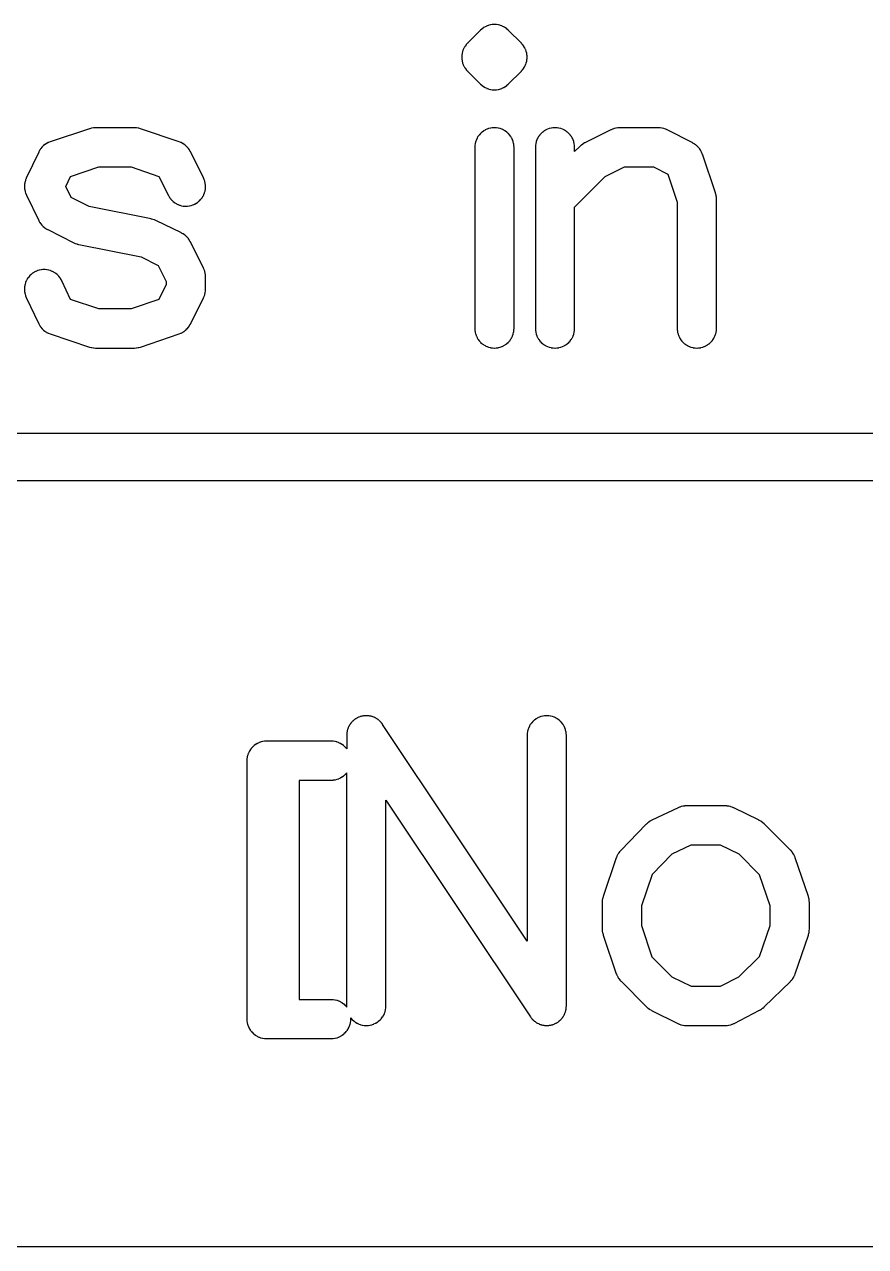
# Model space of a CAD drawing. Header units: inches. Extents: x -0.5 to 10, y -2.4 to 3.9.
# Drawn here: x 4.1213 to 4.2434, y -2.0665 to -1.8889 of the extents above; entities that cross this region are included whole.
import ezdxf

# ---------------------------------------------------------------- set-up
doc = ezdxf.new("R2010")
doc.units = ezdxf.units.IN

msp = doc.modelspace()

# ---------------------------------------------------------------- linework, layer by layer
for points in [[(4.185575, -1.891695), (4.185575, -1.891695), (4.185568, -1.891703), (4.185413, -1.891873), (4.185398, -1.89189), (4.185382, -1.891911), (4.185244, -1.892097), (4.185232, -1.892114), (4.185217, -1.892137), (4.185099, -1.892335), (4.185087, -1.892356), (4.185075, -1.892378), (4.184977, -1.892587), (4.184967, -1.892608), (4.184958, -1.892632), (4.18488, -1.892849), (4.184873, -1.89287), (4.184866, -1.892896), (4.18481, -1.89312), (4.184804, -1.893145), (4.184801, -1.893168), (4.184767, -1.893396), (4.184764, -1.893419), (4.184762, -1.893445), (4.184751, -1.893675), (4.18475, -1.8937), (4.184751, -1.893725), (4.184762, -1.893955), (4.184764, -1.893981), (4.184767, -1.894004), (4.184801, -1.894232), (4.184804, -1.894255), (4.18481, -1.89428), (4.184866, -1.894504), (4.184873, -1.89453), (4.18488, -1.894551), (4.184958, -1.894768), (4.184967, -1.894792), (4.184977, -1.894813), (4.185075, -1.895022), (4.185087, -1.895044), (4.185099, -1.895065), (4.185217, -1.895263), (4.185232, -1.895286), (4.185244, -1.895303), (4.185382, -1.895489), (4.185398, -1.89551), (4.185413, -1.895527), (4.185568, -1.895697), (4.185575, -1.895705), (4.185585, -1.895715), (4.187485, -1.897615), (4.187495, -1.897625), (4.187503, -1.897632), (4.187673, -1.897787), (4.18769, -1.897802), (4.187711, -1.897818), (4.187897, -1.897956), (4.187914, -1.897968), (4.187937, -1.897983), (4.188135, -1.898101), (4.188156, -1.898113), (4.188178, -1.898125), (4.188387, -1.898223), (4.188408, -1.898233), (4.188432, -1.898242), (4.188649, -1.89832), (4.18867, -1.898327), (4.188696, -1.898334), (4.18892, -1.89839), (4.188945, -1.898396), (4.188968, -1.898399), (4.189196, -1.898433), (4.189219, -1.898436), (4.189245, -1.898438), (4.189475, -1.898449), (4.1895, -1.89845), (4.189525, -1.898449), (4.189755, -1.898438), (4.189781, -1.898436), (4.189804, -1.898433), (4.190032, -1.898399), (4.190055, -1.898396), (4.19008, -1.89839), (4.190304, -1.898334), (4.19033, -1.898327), (4.190351, -1.89832), (4.190568, -1.898242), (4.190592, -1.898233), (4.190613, -1.898223), (4.190822, -1.898125), (4.190844, -1.898113), (4.190865, -1.898101), (4.191063, -1.897983), (4.191086, -1.897968), (4.191103, -1.897956), (4.191289, -1.897818), (4.19131, -1.897802), (4.191327, -1.897787), (4.191497, -1.897632), (4.191505, -1.897625), (4.191515, -1.897615), (4.193415, -1.895715), (4.193425, -1.895705), (4.193432, -1.895697), (4.193587, -1.895527), (4.193602, -1.89551), (4.193618, -1.895489), (4.193756, -1.895303), (4.193768, -1.895286), (4.193783, -1.895263), (4.193901, -1.895065), (4.193913, -1.895044), (4.193925, -1.895022), (4.194023, -1.894813), (4.194033, -1.894792), (4.194042, -1.894768), (4.19412, -1.894551), (4.194127, -1.89453), (4.194134, -1.894504), (4.19419, -1.89428), (4.194196, -1.894255), (4.194199, -1.894232), (4.194233, -1.894004), (4.194236, -1.893981), (4.194238, -1.893955), (4.194249, -1.893725), (4.19425, -1.8937), (4.194249, -1.893675), (4.194238, -1.893445), (4.194236, -1.893419), (4.194233, -1.893396), (4.194199, -1.893168), (4.194196, -1.893145), (4.19419, -1.89312), (4.194134, -1.892896), (4.194127, -1.89287), (4.19412, -1.892849), (4.194042, -1.892632), (4.194033, -1.892608), (4.194023, -1.892587), (4.193925, -1.892378), (4.193913, -1.892356), (4.193901, -1.892335), (4.193783, -1.892137), (4.193768, -1.892114), (4.193756, -1.892097), (4.193618, -1.891911), (4.193602, -1.89189), (4.193587, -1.891873), (4.193432, -1.891703), (4.193425, -1.891695), (4.193415, -1.891685), (4.191515, -1.889785), (4.191505, -1.889775), (4.191497, -1.889768), (4.191327, -1.889613), (4.19131, -1.889598), (4.191289, -1.889582), (4.191103, -1.889444), (4.191086, -1.889432), (4.191063, -1.889417), (4.190865, -1.889299), (4.190844, -1.889287), (4.190822, -1.889275), (4.190613, -1.889177), (4.190592, -1.889167), (4.190568, -1.889158), (4.190351, -1.88908), (4.19033, -1.889073), (4.190304, -1.889066), (4.19008, -1.88901), (4.190055, -1.889004), (4.190032, -1.889001), (4.189804, -1.888967), (4.189781, -1.888964), (4.189755, -1.888962), (4.189525, -1.888951), (4.1895, -1.88895), (4.189475, -1.888951), (4.189245, -1.888962), (4.189219, -1.888964), (4.189196, -1.888967), (4.188968, -1.889001), (4.188945, -1.889004), (4.18892, -1.88901), (4.188696, -1.889066), (4.18867, -1.889073), (4.188649, -1.88908), (4.188432, -1.889158), (4.188408, -1.889167), (4.188387, -1.889177), (4.188178, -1.889275), (4.188156, -1.889287), (4.188135, -1.889299), (4.187937, -1.889417), (4.187914, -1.889432), (4.187897, -1.889444), (4.187711, -1.889582), (4.18769, -1.889598), (4.187673, -1.889613), (4.187503, -1.889768), (4.187495, -1.889775), (4.187485, -1.889785), (4.185585, -1.891685)], [(4.140775, -1.911022), (4.142151, -1.913775), (4.142155, -1.913783), (4.142162, -1.913796), (4.142276, -1.913997), (4.14229, -1.914021), (4.142302, -1.914039), (4.142434, -1.914228), (4.142449, -1.914248), (4.142464, -1.914266), (4.142614, -1.914441), (4.14263, -1.914459), (4.142648, -1.914477), (4.142815, -1.914637), (4.142833, -1.914653), (4.142852, -1.914669), (4.143033, -1.914811), (4.143052, -1.914825), (4.143073, -1.914839), (4.143268, -1.914963), (4.143286, -1.914975), (4.14331, -1.914988), (4.143516, -1.915092), (4.143539, -1.915103), (4.143561, -1.915112), (4.143776, -1.915195), (4.143799, -1.915204), (4.143822, -1.915211), (4.144044, -1.915273), (4.144072, -1.91528), (4.144092, -1.915284), (4.144319, -1.915324), (4.144345, -1.915328), (4.144368, -1.91533), (4.144598, -1.915348), (4.144621, -1.915349), (4.144647, -1.915349), (4.144878, -1.915344), (4.144903, -1.915343), (4.144926, -1.91534), (4.145155, -1.915313), (4.145182, -1.915309), (4.145204, -1.915305), (4.145429, -1.915255), (4.145453, -1.915249), (4.145476, -1.915242), (4.145695, -1.91517), (4.145722, -1.91516), (4.145741, -1.915152), (4.145952, -1.91506), (4.145975, -1.915049), (4.145996, -1.915038), (4.146197, -1.914924), (4.146221, -1.91491), (4.146239, -1.914898), (4.146428, -1.914766), (4.146448, -1.914751), (4.146466, -1.914736), (4.146641, -1.914586), (4.146659, -1.91457), (4.146677, -1.914552), (4.146837, -1.914385), (4.146853, -1.914367), (4.146869, -1.914348), (4.147011, -1.914167), (4.147025, -1.914148), (4.147039, -1.914127), (4.147163, -1.913932), (4.147175, -1.913914), (4.147188, -1.91389), (4.147292, -1.913684), (4.147303, -1.913661), (4.147312, -1.913639), (4.147395, -1.913424), (4.147404, -1.913401), (4.147411, -1.913378), (4.147473, -1.913156), (4.14748, -1.913128), (4.147484, -1.913108), (4.147524, -1.912881), (4.147528, -1.912855), (4.14753, -1.912832), (4.147548, -1.912602), (4.147549, -1.912579), (4.147549, -1.912553), (4.147544, -1.912322), (4.147543, -1.912297), (4.14754, -1.912274), (4.147513, -1.912045), (4.147509, -1.912018), (4.147505, -1.911996), (4.147455, -1.911771), (4.147449, -1.911747), (4.147442, -1.911724), (4.14737, -1.911505), (4.14736, -1.911478), (4.147352, -1.911459), (4.14726, -1.911248), (4.147253, -1.911234), (4.147249, -1.911225), (4.145349, -1.907425), (4.145343, -1.907413), (4.145338, -1.907404), (4.145225, -1.907204), (4.145213, -1.907184), (4.145199, -1.907163), (4.145068, -1.906975), (4.145053, -1.906954), (4.145038, -1.906937), (4.14489, -1.906763), (4.144873, -1.906744), (4.144856, -1.906727), (4.144691, -1.906568), (4.144672, -1.906551), (4.144654, -1.906536), (4.144475, -1.906394), (4.144455, -1.90638), (4.144435, -1.906366), (4.144242, -1.906242), (4.144218, -1.906228), (4.1442, -1.906218), (4.143996, -1.906114), (4.143973, -1.906103), (4.143952, -1.906094), (4.143739, -1.90601), (4.143728, -1.906006), (4.143716, -1.906001), (4.138116, -1.904101), (4.138102, -1.904097), (4.13809, -1.904093), (4.137843, -1.904024), (4.137819, -1.904018), (4.137819, -1.904018), (4.13779, -1.904012), (4.137537, -1.903971), (4.13751, -1.903967), (4.13751, -1.903967), (4.137483, -1.903965), (4.137227, -1.903951), (4.137209, -1.90395), (4.1372, -1.90395), (4.1316, -1.90395), (4.131591, -1.90395), (4.131573, -1.903951), (4.131322, -1.903964), (4.131292, -1.903967), (4.131292, -1.903967), (4.131268, -1.90397), (4.13102, -1.90401), (4.130992, -1.904016), (4.130992, -1.904016), (4.130967, -1.904022), (4.130724, -1.904088), (4.130716, -1.904091), (4.130699, -1.904096), (4.124999, -1.905996), (4.12499, -1.905999), (4.124975, -1.906005), (4.124754, -1.906091), (4.124733, -1.9061), (4.124733, -1.9061), (4.124708, -1.906112), (4.124498, -1.90622), (4.124476, -1.906231), (4.124454, -1.906245), (4.124255, -1.906373), (4.124234, -1.906387), (4.124234, -1.906387), (4.124214, -1.906403), (4.124029, -1.906551), (4.124011, -1.906566), (4.124011, -1.906566), (4.123991, -1.906584), (4.123822, -1.90675), (4.123807, -1.906766), (4.123807, -1.906766), (4.123788, -1.906787), (4.123637, -1.906969), (4.123619, -1.906991), (4.123619, -1.906991), (4.123606, -1.907009), (4.123474, -1.907206), (4.123461, -1.907225), (4.123461, -1.907225), (4.123448, -1.907249), (4.123336, -1.907457), (4.123331, -1.907466), (4.123324, -1.90748), (4.121524, -1.91128), (4.121519, -1.911291), (4.121514, -1.911303), (4.121425, -1.911519), (4.121417, -1.91154), (4.121417, -1.91154), (4.121408, -1.911565), (4.121341, -1.911789), (4.121333, -1.911817), (4.121329, -1.911837), (4.121284, -1.912067), (4.121279, -1.912092), (4.121277, -1.912116), (4.121255, -1.912348), (4.121253, -1.912375), (4.121252, -1.912398), (4.121254, -1.912632), (4.121254, -1.912654), (4.121256, -1.912681), (4.121281, -1.912914), (4.121284, -1.912937), (4.121288, -1.912963), (4.121336, -1.913192), (4.121341, -1.913216), (4.121348, -1.91324), (4.121418, -1.913463), (4.121427, -1.913489), (4.121435, -1.913509), (4.121527, -1.913724), (4.121534, -1.913739), (4.121537, -1.913747), (4.123337, -1.917447), (4.12334, -1.917452), (4.123348, -1.917468), (4.123453, -1.91766), (4.123466, -1.917682), (4.123477, -1.9177), (4.1236, -1.917882), (4.123612, -1.917899), (4.123628, -1.91792), (4.123767, -1.91809), (4.123785, -1.91811), (4.123798, -1.918124), (4.123953, -1.918281), (4.123971, -1.918298), (4.123987, -1.918312), (4.124156, -1.918453), (4.124175, -1.918469), (4.124193, -1.918482), (4.124374, -1.918606), (4.12439, -1.918617), (4.124413, -1.918631), (4.124605, -1.918738), (4.124613, -1.918742), (4.124625, -1.918749), (4.128425, -1.920649), (4.128435, -1.920654), (4.128445, -1.920659), (4.128634, -1.920743), (4.128651, -1.92075), (4.128675, -1.920759), (4.128871, -1.920826), (4.128893, -1.920833), (4.128913, -1.920839), (4.129114, -1.920889), (4.129132, -1.920893), (4.129135, -1.920894), (4.13818, -1.922722), (4.140683, -1.92394), (4.14185, -1.926273), (4.14185, -1.926727), (4.140775, -1.928878), (4.13673, -1.93025), (4.132062, -1.93025), (4.127955, -1.928881), (4.126676, -1.92618), (4.126671, -1.92617), (4.126665, -1.926158), (4.126556, -1.925955), (4.126542, -1.925931), (4.126531, -1.925913), (4.126402, -1.925721), (4.126385, -1.925697), (4.126373, -1.925682), (4.126227, -1.925503), (4.126211, -1.925485), (4.126194, -1.925467), (4.12603, -1.925304), (4.126012, -1.925287), (4.125994, -1.925271), (4.125816, -1.925125), (4.125798, -1.925111), (4.125776, -1.925096), (4.125584, -1.924968), (4.125563, -1.924954), (4.125542, -1.924943), (4.125339, -1.924834), (4.125317, -1.924823), (4.125295, -1.924813), (4.125081, -1.924725), (4.125059, -1.924716), (4.125035, -1.924708), (4.124815, -1.924642), (4.124792, -1.924635), (4.124767, -1.92463), (4.124541, -1.924585), (4.12452, -1.924581), (4.124492, -1.924578), (4.124263, -1.924555), (4.124239, -1.924553), (4.124214, -1.924553), (4.123983, -1.924553), (4.123958, -1.924554), (4.123934, -1.924555), (4.123705, -1.924578), (4.123682, -1.924581), (4.123656, -1.924585), (4.12343, -1.92463), (4.123406, -1.924636), (4.123382, -1.924642), (4.123162, -1.924709), (4.12314, -1.924717), (4.123115, -1.924726), (4.122902, -1.924814), (4.122881, -1.924824), (4.122858, -1.924835), (4.122655, -1.924944), (4.122631, -1.924958), (4.122613, -1.924969), (4.122421, -1.925098), (4.122397, -1.925115), (4.122382, -1.925127), (4.122203, -1.925273), (4.122185, -1.925289), (4.122167, -1.925306), (4.122004, -1.92547), (4.121987, -1.925488), (4.121971, -1.925506), (4.121825, -1.925684), (4.121811, -1.925702), (4.121796, -1.925724), (4.121668, -1.925916), (4.121654, -1.925937), (4.121643, -1.925958), (4.121534, -1.926161), (4.121523, -1.926183), (4.121513, -1.926205), (4.121425, -1.926419), (4.121416, -1.926441), (4.121408, -1.926465), (4.121342, -1.926685), (4.121335, -1.926708), (4.12133, -1.926733), (4.121285, -1.926959), (4.121281, -1.92698), (4.121278, -1.927008), (4.121255, -1.927237), (4.121253, -1.927261), (4.121253, -1.927286), (4.121253, -1.927517), (4.121254, -1.927542), (4.121255, -1.927566), (4.121278, -1.927795), (4.121281, -1.927818), (4.121285, -1.927844), (4.12133, -1.92807), (4.121336, -1.928094), (4.121342, -1.928118), (4.121409, -1.928338), (4.121417, -1.92836), (4.121426, -1.928385), (4.121514, -1.928598), (4.121519, -1.928609), (4.121524, -1.92862), (4.123324, -1.93242), (4.123331, -1.932434), (4.123336, -1.932443), (4.123448, -1.932651), (4.123461, -1.932675), (4.123461, -1.932675), (4.123474, -1.932694), (4.123606, -1.932891), (4.123619, -1.932909), (4.123619, -1.932909), (4.123637, -1.932931), (4.123788, -1.933113), (4.123807, -1.933134), (4.123807, -1.933134), (4.123822, -1.93315), (4.123991, -1.933316), (4.124011, -1.933334), (4.124011, -1.933334), (4.124029, -1.933349), (4.124214, -1.933497), (4.124234, -1.933513), (4.124234, -1.933513), (4.124255, -1.933527), (4.124454, -1.933655), (4.124476, -1.933669), (4.124498, -1.93368), (4.124708, -1.933788), (4.124733, -1.9338), (4.124733, -1.9338), (4.124754, -1.933809), (4.124975, -1.933895), (4.12499, -1.933901), (4.124999, -1.933904), (4.130699, -1.935804), (4.130716, -1.935809), (4.130724, -1.935812), (4.130967, -1.935878), (4.130992, -1.935884), (4.130992, -1.935884), (4.13102, -1.93589), (4.131268, -1.93593), (4.131292, -1.935933), (4.131292, -1.935933), (4.131322, -1.935936), (4.131573, -1.935949), (4.131591, -1.93595), (4.1316, -1.93595), (4.1372, -1.93595), (4.137209, -1.93595), (4.137227, -1.935949), (4.137483, -1.935935), (4.13751, -1.935933), (4.13751, -1.935933), (4.137537, -1.935929), (4.13779, -1.935888), (4.137819, -1.935882), (4.137819, -1.935882), (4.137843, -1.935876), (4.13809, -1.935807), (4.138102, -1.935803), (4.138116, -1.935799), (4.143716, -1.933899), (4.143728, -1.933894), (4.143739, -1.93389), (4.143952, -1.933806), (4.143973, -1.933797), (4.143996, -1.933786), (4.1442, -1.933682), (4.144218, -1.933672), (4.144242, -1.933658), (4.144435, -1.933534), (4.144455, -1.93352), (4.144475, -1.933506), (4.144654, -1.933364), (4.144672, -1.933349), (4.144691, -1.933332), (4.144856, -1.933173), (4.144873, -1.933156), (4.14489, -1.933137), (4.145038, -1.932963), (4.145053, -1.932946), (4.145068, -1.932925), (4.145199, -1.932737), (4.145213, -1.932716), (4.145225, -1.932696), (4.145338, -1.932496), (4.145343, -1.932487), (4.145349, -1.932475), (4.147249, -1.928675), (4.147253, -1.928666), (4.147259, -1.928654), (4.147347, -1.928454), (4.147355, -1.928436), (4.147364, -1.928411), (4.147434, -1.928205), (4.14744, -1.928186), (4.147446, -1.92816), (4.147496, -1.927948), (4.147501, -1.927925), (4.147505, -1.927903), (4.147535, -1.927687), (4.147538, -1.927666), (4.147539, -1.927641), (4.147549, -1.927423), (4.14755, -1.927411), (4.14755, -1.9274), (4.14755, -1.9256), (4.14755, -1.925589), (4.147549, -1.925577), (4.147539, -1.925359), (4.147538, -1.925334), (4.147535, -1.925313), (4.147505, -1.925097), (4.147501, -1.925075), (4.147496, -1.925052), (4.147446, -1.92484), (4.14744, -1.924814), (4.147434, -1.924795), (4.147364, -1.924589), (4.147355, -1.924564), (4.147347, -1.924546), (4.147259, -1.924346), (4.147253, -1.924334), (4.147249, -1.924325), (4.145349, -1.920525), (4.145342, -1.920513), (4.145338, -1.920505), (4.145231, -1.920313), (4.145217, -1.92029), (4.145206, -1.920274), (4.145082, -1.920093), (4.145069, -1.920075), (4.145053, -1.920056), (4.144912, -1.919887), (4.144898, -1.919871), (4.144881, -1.919853), (4.144724, -1.919698), (4.14471, -1.919685), (4.14469, -1.919667), (4.14452, -1.919528), (4.144499, -1.919512), (4.144482, -1.9195), (4.1443, -1.919377), (4.144282, -1.919366), (4.14426, -1.919353), (4.144068, -1.919248), (4.144052, -1.91924), (4.144047, -1.919237), (4.140347, -1.917437), (4.140342, -1.917435), (4.140328, -1.917428), (4.140146, -1.917349), (4.140129, -1.917342), (4.140106, -1.917334), (4.139918, -1.91727), (4.139895, -1.917263), (4.139878, -1.917259), (4.139685, -1.917211), (4.139673, -1.917208), (4.139665, -1.917206), (4.130636, -1.915382), (4.12804, -1.914083), (4.127261, -1.912484), (4.127955, -1.911019), (4.132062, -1.90965), (4.13673, -1.90965)], [(4.19235, -1.93311), (4.19235, -1.93311), (4.19235, -1.9331), (4.19235, -1.9068), (4.19235, -1.90679), (4.192349, -1.906775), (4.192338, -1.906545), (4.192336, -1.906519), (4.192333, -1.906496), (4.192299, -1.906268), (4.192296, -1.906245), (4.19229, -1.90622), (4.192234, -1.905996), (4.192227, -1.90597), (4.19222, -1.905949), (4.192142, -1.905732), (4.192133, -1.905708), (4.192123, -1.905687), (4.192025, -1.905478), (4.192013, -1.905456), (4.192001, -1.905435), (4.191883, -1.905237), (4.191868, -1.905214), (4.191856, -1.905197), (4.191718, -1.905011), (4.191702, -1.90499), (4.191687, -1.904973), (4.191532, -1.904803), (4.191515, -1.904785), (4.191497, -1.904768), (4.191327, -1.904613), (4.19131, -1.904598), (4.191289, -1.904582), (4.191103, -1.904444), (4.191086, -1.904432), (4.191063, -1.904417), (4.190865, -1.904299), (4.190844, -1.904287), (4.190822, -1.904275), (4.190613, -1.904177), (4.190592, -1.904167), (4.190568, -1.904158), (4.190351, -1.90408), (4.19033, -1.904073), (4.190304, -1.904066), (4.19008, -1.90401), (4.190055, -1.904004), (4.190032, -1.904001), (4.189804, -1.903967), (4.189781, -1.903964), (4.189755, -1.903962), (4.189525, -1.903951), (4.1895, -1.90395), (4.189475, -1.903951), (4.189245, -1.903962), (4.189219, -1.903964), (4.189196, -1.903967), (4.188968, -1.904001), (4.188945, -1.904004), (4.18892, -1.90401), (4.188696, -1.904066), (4.18867, -1.904073), (4.188649, -1.90408), (4.188432, -1.904158), (4.188408, -1.904167), (4.188387, -1.904177), (4.188178, -1.904275), (4.188156, -1.904287), (4.188135, -1.904299), (4.187937, -1.904417), (4.187914, -1.904432), (4.187897, -1.904444), (4.187711, -1.904582), (4.18769, -1.904598), (4.187673, -1.904613), (4.187503, -1.904768), (4.187485, -1.904785), (4.187468, -1.904803), (4.187313, -1.904973), (4.187298, -1.90499), (4.187282, -1.905011), (4.187144, -1.905197), (4.187132, -1.905214), (4.187117, -1.905237), (4.186999, -1.905435), (4.186987, -1.905456), (4.186975, -1.905478), (4.186877, -1.905687), (4.186867, -1.905708), (4.186858, -1.905732), (4.18678, -1.905949), (4.186773, -1.90597), (4.186766, -1.905996), (4.18671, -1.90622), (4.186704, -1.906245), (4.186701, -1.906268), (4.186667, -1.906496), (4.186664, -1.906519), (4.186662, -1.906545), (4.186651, -1.906775), (4.18665, -1.90679), (4.18665, -1.9068), (4.18665, -1.9331), (4.18665, -1.93311), (4.186651, -1.933125), (4.186662, -1.933355), (4.186664, -1.933381), (4.186667, -1.933404), (4.186701, -1.933632), (4.186704, -1.933655), (4.18671, -1.93368), (4.186766, -1.933904), (4.186773, -1.93393), (4.18678, -1.933951), (4.186858, -1.934168), (4.186867, -1.934192), (4.186877, -1.934213), (4.186975, -1.934422), (4.186987, -1.934444), (4.186999, -1.934465), (4.187117, -1.934663), (4.187132, -1.934686), (4.187144, -1.934703), (4.187282, -1.934889), (4.187298, -1.93491), (4.187313, -1.934927), (4.187468, -1.935097), (4.187485, -1.935115), (4.187503, -1.935132), (4.187673, -1.935287), (4.18769, -1.935302), (4.187711, -1.935318), (4.187897, -1.935456), (4.187914, -1.935468), (4.187937, -1.935483), (4.188135, -1.935601), (4.188156, -1.935613), (4.188178, -1.935625), (4.188387, -1.935723), (4.188408, -1.935733), (4.188432, -1.935742), (4.188649, -1.93582), (4.18867, -1.935827), (4.188696, -1.935834), (4.18892, -1.93589), (4.188945, -1.935896), (4.188968, -1.935899), (4.189196, -1.935933), (4.189219, -1.935936), (4.189245, -1.935938), (4.189475, -1.935949), (4.1895, -1.93595), (4.189525, -1.935949), (4.189755, -1.935938), (4.189781, -1.935936), (4.189804, -1.935933), (4.190032, -1.935899), (4.190055, -1.935896), (4.19008, -1.93589), (4.190304, -1.935834), (4.19033, -1.935827), (4.190351, -1.93582), (4.190568, -1.935742), (4.190592, -1.935733), (4.190613, -1.935723), (4.190822, -1.935625), (4.190844, -1.935613), (4.190865, -1.935601), (4.191063, -1.935483), (4.191086, -1.935468), (4.191103, -1.935456), (4.191289, -1.935318), (4.19131, -1.935302), (4.191327, -1.935287), (4.191497, -1.935132), (4.191515, -1.935115), (4.191532, -1.935097), (4.191687, -1.934927), (4.191702, -1.93491), (4.191718, -1.934889), (4.191856, -1.934703), (4.191868, -1.934686), (4.191883, -1.934663), (4.192001, -1.934465), (4.192013, -1.934444), (4.192025, -1.934422), (4.192123, -1.934213), (4.192133, -1.934192), (4.192142, -1.934168), (4.19222, -1.933951), (4.192227, -1.93393), (4.192234, -1.933904), (4.19229, -1.93368), (4.192296, -1.933655), (4.192299, -1.933632), (4.192333, -1.933404), (4.192336, -1.933381), (4.192338, -1.933355), (4.192349, -1.933125)], [(4.20115, -1.93311), (4.20115, -1.93311), (4.20115, -1.9331), (4.20115, -1.915481), (4.205588, -1.911042), (4.208373, -1.90965), (4.212611, -1.90965), (4.214672, -1.910708), (4.21605, -1.91477), (4.21605, -1.9331), (4.21605, -1.93311), (4.216051, -1.933125), (4.216062, -1.933355), (4.216064, -1.933381), (4.216067, -1.933404), (4.216101, -1.933632), (4.216104, -1.933655), (4.21611, -1.93368), (4.216166, -1.933904), (4.216173, -1.93393), (4.21618, -1.933951), (4.216258, -1.934168), (4.216267, -1.934192), (4.216277, -1.934213), (4.216375, -1.934422), (4.216387, -1.934444), (4.216399, -1.934465), (4.216517, -1.934663), (4.216532, -1.934686), (4.216544, -1.934703), (4.216682, -1.934889), (4.216698, -1.93491), (4.216713, -1.934927), (4.216868, -1.935097), (4.216885, -1.935115), (4.216903, -1.935132), (4.217073, -1.935287), (4.21709, -1.935302), (4.217111, -1.935318), (4.217297, -1.935456), (4.217314, -1.935468), (4.217337, -1.935483), (4.217535, -1.935601), (4.217556, -1.935613), (4.217578, -1.935625), (4.217787, -1.935723), (4.217808, -1.935733), (4.217832, -1.935742), (4.218049, -1.93582), (4.21807, -1.935827), (4.218096, -1.935834), (4.21832, -1.93589), (4.218345, -1.935896), (4.218368, -1.935899), (4.218596, -1.935933), (4.218619, -1.935936), (4.218645, -1.935938), (4.218875, -1.935949), (4.2189, -1.93595), (4.218925, -1.935949), (4.219155, -1.935938), (4.219181, -1.935936), (4.219204, -1.935933), (4.219432, -1.935899), (4.219455, -1.935896), (4.21948, -1.93589), (4.219704, -1.935834), (4.21973, -1.935827), (4.219751, -1.93582), (4.219968, -1.935742), (4.219992, -1.935733), (4.220013, -1.935723), (4.220222, -1.935625), (4.220244, -1.935613), (4.220265, -1.935601), (4.220463, -1.935483), (4.220486, -1.935468), (4.220503, -1.935456), (4.220689, -1.935318), (4.22071, -1.935302), (4.220727, -1.935287), (4.220897, -1.935132), (4.220915, -1.935115), (4.220932, -1.935097), (4.221087, -1.934927), (4.221102, -1.93491), (4.221118, -1.934889), (4.221256, -1.934703), (4.221268, -1.934686), (4.221283, -1.934663), (4.221401, -1.934465), (4.221413, -1.934444), (4.221425, -1.934422), (4.221523, -1.934213), (4.221533, -1.934192), (4.221542, -1.934168), (4.22162, -1.933951), (4.221627, -1.93393), (4.221634, -1.933904), (4.22169, -1.93368), (4.221696, -1.933655), (4.221699, -1.933632), (4.221733, -1.933404), (4.221736, -1.933381), (4.221738, -1.933355), (4.221749, -1.933125), (4.22175, -1.93311), (4.22175, -1.9331), (4.22175, -1.9143), (4.22175, -1.914291), (4.221749, -1.914273), (4.221735, -1.914017), (4.221733, -1.91399), (4.221733, -1.91399), (4.221729, -1.913963), (4.221688, -1.91371), (4.221682, -1.913681), (4.221682, -1.913681), (4.221676, -1.913657), (4.221607, -1.91341), (4.221603, -1.913398), (4.221599, -1.913384), (4.219699, -1.907784), (4.219693, -1.907768), (4.219691, -1.907762), (4.219608, -1.907552), (4.219597, -1.907526), (4.219588, -1.907508), (4.219486, -1.907306), (4.219473, -1.907283), (4.219462, -1.907265), (4.21934, -1.907074), (4.219327, -1.907055), (4.219312, -1.907035), (4.219173, -1.906857), (4.219158, -1.906838), (4.219142, -1.906821), (4.218986, -1.906657), (4.218972, -1.906643), (4.218952, -1.906624), (4.218781, -1.906476), (4.218766, -1.906463), (4.218743, -1.906446), (4.218559, -1.906315), (4.218539, -1.906301), (4.218519, -1.906289), (4.218323, -1.906176), (4.218314, -1.906171), (4.218302, -1.906165), (4.214602, -1.904265), (4.214584, -1.904256), (4.214581, -1.904254), (4.214378, -1.904162), (4.214358, -1.904154), (4.214334, -1.904145), (4.214123, -1.904072), (4.214097, -1.904064), (4.214077, -1.904059), (4.213861, -1.904006), (4.213838, -1.904001), (4.213814, -1.903997), (4.213594, -1.903966), (4.21357, -1.903963), (4.213546, -1.903961), (4.213324, -1.903951), (4.213311, -1.90395), (4.2133, -1.90395), (4.2077, -1.90395), (4.207689, -1.90395), (4.207677, -1.903951), (4.207459, -1.903961), (4.207434, -1.903962), (4.207413, -1.903965), (4.207197, -1.903995), (4.207175, -1.903999), (4.207152, -1.904004), (4.20694, -1.904054), (4.206914, -1.90406), (4.206895, -1.904066), (4.206689, -1.904136), (4.206664, -1.904145), (4.206646, -1.904153), (4.206446, -1.904241), (4.206434, -1.904247), (4.206425, -1.904251), (4.202625, -1.906151), (4.202614, -1.906157), (4.202602, -1.906164), (4.202383, -1.906288), (4.202361, -1.906301), (4.202361, -1.906301), (4.202338, -1.906317), (4.202133, -1.906464), (4.202114, -1.906479), (4.202114, -1.906479), (4.202092, -1.906498), (4.201904, -1.906666), (4.201894, -1.906676), (4.201885, -1.906685), (4.20115, -1.907419), (4.20115, -1.9068), (4.20115, -1.90679), (4.201149, -1.906775), (4.201138, -1.906545), (4.201136, -1.906519), (4.201133, -1.906496), (4.201099, -1.906268), (4.201096, -1.906245), (4.20109, -1.90622), (4.201034, -1.905996), (4.201027, -1.90597), (4.20102, -1.905949), (4.200942, -1.905732), (4.200933, -1.905708), (4.200923, -1.905687), (4.200825, -1.905478), (4.200813, -1.905456), (4.200801, -1.905435), (4.200683, -1.905237), (4.200668, -1.905214), (4.200656, -1.905197), (4.200518, -1.905011), (4.200502, -1.90499), (4.200487, -1.904973), (4.200332, -1.904803), (4.200315, -1.904785), (4.200297, -1.904768), (4.200127, -1.904613), (4.20011, -1.904598), (4.200089, -1.904582), (4.199903, -1.904444), (4.199886, -1.904432), (4.199863, -1.904417), (4.199665, -1.904299), (4.199644, -1.904287), (4.199622, -1.904275), (4.199413, -1.904177), (4.199392, -1.904167), (4.199368, -1.904158), (4.199151, -1.90408), (4.19913, -1.904073), (4.199104, -1.904066), (4.19888, -1.90401), (4.198855, -1.904004), (4.198832, -1.904001), (4.198604, -1.903967), (4.198581, -1.903964), (4.198555, -1.903962), (4.198325, -1.903951), (4.1983, -1.90395), (4.198275, -1.903951), (4.198045, -1.903962), (4.198019, -1.903964), (4.197996, -1.903967), (4.197768, -1.904001), (4.197745, -1.904004), (4.19772, -1.90401), (4.197496, -1.904066), (4.19747, -1.904073), (4.197449, -1.90408), (4.197232, -1.904158), (4.197208, -1.904167), (4.197187, -1.904177), (4.196978, -1.904275), (4.196956, -1.904287), (4.196935, -1.904299), (4.196737, -1.904417), (4.196714, -1.904432), (4.196697, -1.904444), (4.196511, -1.904582), (4.19649, -1.904598), (4.196473, -1.904613), (4.196303, -1.904768), (4.196285, -1.904785), (4.196268, -1.904803), (4.196113, -1.904973), (4.196098, -1.90499), (4.196082, -1.905011), (4.195944, -1.905197), (4.195932, -1.905214), (4.195917, -1.905237), (4.195799, -1.905435), (4.195787, -1.905456), (4.195775, -1.905478), (4.195677, -1.905687), (4.195667, -1.905708), (4.195658, -1.905732), (4.19558, -1.905949), (4.195573, -1.90597), (4.195566, -1.905996), (4.19551, -1.90622), (4.195504, -1.906245), (4.195501, -1.906268), (4.195467, -1.906496), (4.195464, -1.906519), (4.195462, -1.906545), (4.195451, -1.906775), (4.19545, -1.90679), (4.19545, -1.9068), (4.19545, -1.9331), (4.19545, -1.93311), (4.195451, -1.933125), (4.195462, -1.933355), (4.195464, -1.933381), (4.195467, -1.933404), (4.195501, -1.933632), (4.195504, -1.933655), (4.19551, -1.93368), (4.195566, -1.933904), (4.195573, -1.93393), (4.19558, -1.933951), (4.195658, -1.934168), (4.195667, -1.934192), (4.195677, -1.934213), (4.195775, -1.934422), (4.195787, -1.934444), (4.195799, -1.934465), (4.195917, -1.934663), (4.195932, -1.934686), (4.195944, -1.934703), (4.196082, -1.934889), (4.196098, -1.93491), (4.196113, -1.934927), (4.196268, -1.935097), (4.196285, -1.935115), (4.196303, -1.935132), (4.196473, -1.935287), (4.19649, -1.935302), (4.196511, -1.935318), (4.196697, -1.935456), (4.196714, -1.935468), (4.196737, -1.935483), (4.196935, -1.935601), (4.196956, -1.935613), (4.196978, -1.935625), (4.197187, -1.935723), (4.197208, -1.935733), (4.197232, -1.935742), (4.197449, -1.93582), (4.19747, -1.935827), (4.197496, -1.935834), (4.19772, -1.93589), (4.197745, -1.935896), (4.197768, -1.935899), (4.197996, -1.935933), (4.198019, -1.935936), (4.198045, -1.935938), (4.198275, -1.935949), (4.1983, -1.93595), (4.198325, -1.935949), (4.198555, -1.935938), (4.198581, -1.935936), (4.198604, -1.935933), (4.198832, -1.935899), (4.198855, -1.935896), (4.19888, -1.93589), (4.199104, -1.935834), (4.19913, -1.935827), (4.199151, -1.93582), (4.199368, -1.935742), (4.199392, -1.935733), (4.199413, -1.935723), (4.199622, -1.935625), (4.199644, -1.935613), (4.199665, -1.935601), (4.199863, -1.935483), (4.199886, -1.935468), (4.199903, -1.935456), (4.200089, -1.935318), (4.20011, -1.935302), (4.200127, -1.935287), (4.200297, -1.935132), (4.200315, -1.935115), (4.200332, -1.935097), (4.200487, -1.934927), (4.200502, -1.93491), (4.200518, -1.934889), (4.200656, -1.934703), (4.200668, -1.934686), (4.200683, -1.934663), (4.200801, -1.934465), (4.200813, -1.934444), (4.200825, -1.934422), (4.200923, -1.934213), (4.200933, -1.934192), (4.200942, -1.934168), (4.20102, -1.933951), (4.201027, -1.93393), (4.201034, -1.933904), (4.20109, -1.93368), (4.201096, -1.933655), (4.201099, -1.933632), (4.201133, -1.933404), (4.201136, -1.933381), (4.201138, -1.933355), (4.201149, -1.933125)], [(3.80655, -1.95525), (3.80655, -2.06645), (4.96205, -2.06645), (4.96205, -1.95525)], [(4.15355, -2.03341), (4.15355, -2.03341), (4.153551, -2.033425), (4.153562, -2.033655), (4.153564, -2.033681), (4.153567, -2.033704), (4.153601, -2.033932), (4.153604, -2.033955), (4.15361, -2.03398), (4.153666, -2.034204), (4.153673, -2.03423), (4.15368, -2.034251), (4.153758, -2.034468), (4.153767, -2.034492), (4.153777, -2.034513), (4.153875, -2.034722), (4.153887, -2.034744), (4.153899, -2.034765), (4.154017, -2.034963), (4.154032, -2.034986), (4.154044, -2.035003), (4.154182, -2.035189), (4.154198, -2.03521), (4.154213, -2.035227), (4.154368, -2.035397), (4.154385, -2.035415), (4.154403, -2.035432), (4.154573, -2.035587), (4.15459, -2.035602), (4.154611, -2.035618), (4.154797, -2.035756), (4.154814, -2.035768), (4.154837, -2.035783), (4.155035, -2.035901), (4.155056, -2.035913), (4.155078, -2.035925), (4.155287, -2.036023), (4.155308, -2.036033), (4.155332, -2.036042), (4.155549, -2.03612), (4.15557, -2.036127), (4.155596, -2.036134), (4.15582, -2.03619), (4.155845, -2.036196), (4.155868, -2.036199), (4.156096, -2.036233), (4.156119, -2.036236), (4.156145, -2.036238), (4.156375, -2.036249), (4.15639, -2.03625), (4.1564, -2.03625), (4.1658, -2.03625), (4.16581, -2.03625), (4.165825, -2.036249), (4.166055, -2.036238), (4.166081, -2.036236), (4.166104, -2.036233), (4.166332, -2.036199), (4.166355, -2.036196), (4.16638, -2.03619), (4.166604, -2.036134), (4.16663, -2.036127), (4.166651, -2.03612), (4.166868, -2.036042), (4.166892, -2.036033), (4.166913, -2.036023), (4.167122, -2.035925), (4.167144, -2.035913), (4.167165, -2.035901), (4.167363, -2.035783), (4.167386, -2.035768), (4.167403, -2.035756), (4.167589, -2.035618), (4.16761, -2.035602), (4.167627, -2.035587), (4.167797, -2.035432), (4.167815, -2.035415), (4.167832, -2.035397), (4.167987, -2.035227), (4.168002, -2.03521), (4.168018, -2.035189), (4.168156, -2.035003), (4.168168, -2.034986), (4.168183, -2.034963), (4.168301, -2.034765), (4.168313, -2.034744), (4.168325, -2.034722), (4.168423, -2.034513), (4.168433, -2.034492), (4.168442, -2.034468), (4.16852, -2.034251), (4.168527, -2.03423), (4.168534, -2.034204), (4.16859, -2.03398), (4.168596, -2.033955), (4.168599, -2.033932), (4.168633, -2.033704), (4.168636, -2.033681), (4.168638, -2.033655), (4.168649, -2.033425), (4.16865, -2.0334), (4.168649, -2.033375), (4.168643, -2.033236), (4.168682, -2.033289), (4.168698, -2.03331), (4.168713, -2.033327), (4.168868, -2.033497), (4.168885, -2.033515), (4.168903, -2.033532), (4.169073, -2.033687), (4.16909, -2.033702), (4.169111, -2.033718), (4.169297, -2.033856), (4.169314, -2.033868), (4.169337, -2.033883), (4.169535, -2.034001), (4.169556, -2.034013), (4.169578, -2.034025), (4.169787, -2.034123), (4.169808, -2.034133), (4.169832, -2.034142), (4.170049, -2.03422), (4.17007, -2.034227), (4.170096, -2.034234), (4.17032, -2.03429), (4.170345, -2.034296), (4.170368, -2.034299), (4.170596, -2.034333), (4.170619, -2.034336), (4.170645, -2.034338), (4.170875, -2.034349), (4.1709, -2.03435), (4.170925, -2.034349), (4.171155, -2.034338), (4.171181, -2.034336), (4.171204, -2.034333), (4.171432, -2.034299), (4.171455, -2.034296), (4.17148, -2.03429), (4.171704, -2.034234), (4.17173, -2.034227), (4.171751, -2.03422), (4.171968, -2.034142), (4.171992, -2.034133), (4.172013, -2.034123), (4.172222, -2.034025), (4.172244, -2.034013), (4.172265, -2.034001), (4.172463, -2.033883), (4.172486, -2.033868), (4.172503, -2.033856), (4.172689, -2.033718), (4.17271, -2.033702), (4.172727, -2.033687), (4.172897, -2.033532), (4.172915, -2.033515), (4.172932, -2.033497), (4.173087, -2.033327), (4.173102, -2.03331), (4.173118, -2.033289), (4.173256, -2.033103), (4.173268, -2.033086), (4.173283, -2.033063), (4.173401, -2.032865), (4.173413, -2.032844), (4.173425, -2.032822), (4.173523, -2.032613), (4.173533, -2.032592), (4.173542, -2.032568), (4.17362, -2.032351), (4.173627, -2.03233), (4.173634, -2.032304), (4.17369, -2.03208), (4.173696, -2.032055), (4.173699, -2.032032), (4.173733, -2.031804), (4.173736, -2.031781), (4.173738, -2.031755), (4.173749, -2.031525), (4.17375, -2.03151), (4.17375, -2.0315), (4.17375, -2.001613), (4.194729, -2.033081), (4.19473, -2.033083), (4.194732, -2.033086), (4.194744, -2.033103), (4.194812, -2.033195), (4.19488, -2.033286), (4.194894, -2.033305), (4.194895, -2.033306), (4.194897, -2.033308), (4.194898, -2.03331), (4.194913, -2.033327), (4.194989, -2.033411), (4.195066, -2.033495), (4.19508, -2.033511), (4.195083, -2.033513), (4.195085, -2.033515), (4.195103, -2.033532), (4.195187, -2.033609), (4.195271, -2.033685), (4.195288, -2.0337), (4.19529, -2.033701), (4.195292, -2.033703), (4.195311, -2.033718), (4.195403, -2.033786), (4.195494, -2.033854), (4.195511, -2.033866), (4.195514, -2.033868), (4.195516, -2.03387), (4.195537, -2.033883), (4.195635, -2.033941), (4.195733, -2.034), (4.195754, -2.034012), (4.195756, -2.034013), (4.195778, -2.034025), (4.195881, -2.034073), (4.195984, -2.034122), (4.196007, -2.034132), (4.196009, -2.034133), (4.196032, -2.034142), (4.196139, -2.03418), (4.196247, -2.034219), (4.19627, -2.034226), (4.196272, -2.034227), (4.196296, -2.034234), (4.196407, -2.034261), (4.196517, -2.034289), (4.196541, -2.034295), (4.196544, -2.034295), (4.196545, -2.034296), (4.196568, -2.034299), (4.196681, -2.034316), (4.196793, -2.034333), (4.196816, -2.034336), (4.196818, -2.034336), (4.19682, -2.034336), (4.196845, -2.034338), (4.196959, -2.034344), (4.197072, -2.034349), (4.197097, -2.03435), (4.1971, -2.03435), (4.197125, -2.034349), (4.197238, -2.034344), (4.197352, -2.034338), (4.197377, -2.034337), (4.197379, -2.034336), (4.197381, -2.034336), (4.197404, -2.034333), (4.197516, -2.034317), (4.197629, -2.0343), (4.197653, -2.034296), (4.197653, -2.034296), (4.197656, -2.034295), (4.19768, -2.03429), (4.19779, -2.034262), (4.197901, -2.034235), (4.197923, -2.034229), (4.197925, -2.034228), (4.197927, -2.034227), (4.19793, -2.034227), (4.197951, -2.03422), (4.198058, -2.034181), (4.198165, -2.034143), (4.198185, -2.034135), (4.198188, -2.034134), (4.19819, -2.034133), (4.198192, -2.034133), (4.198213, -2.034123), (4.198316, -2.034074), (4.198419, -2.034026), (4.198439, -2.034016), (4.198441, -2.034015), (4.198444, -2.034013), (4.198465, -2.034001), (4.198562, -2.033943), (4.19866, -2.033884), (4.198679, -2.033873), (4.198681, -2.033871), (4.198683, -2.03387), (4.198686, -2.033868), (4.198703, -2.033856), (4.198795, -2.033788), (4.198886, -2.03372), (4.198905, -2.033706), (4.198906, -2.033705), (4.198908, -2.033703), (4.19891, -2.033702), (4.198927, -2.033687), (4.199011, -2.033611), (4.199095, -2.033534), (4.199111, -2.03352), (4.199113, -2.033517), (4.199115, -2.033515), (4.199132, -2.033497), (4.199209, -2.033413), (4.199285, -2.033329), (4.1993, -2.033312), (4.199301, -2.03331), (4.199303, -2.033308), (4.199318, -2.033289), (4.199386, -2.033197), (4.199454, -2.033106), (4.199466, -2.033089), (4.199468, -2.033086), (4.19947, -2.033084), (4.199483, -2.033063), (4.199541, -2.032965), (4.1996, -2.032867), (4.199612, -2.032846), (4.199613, -2.032844), (4.199625, -2.032822), (4.199673, -2.032719), (4.199722, -2.032616), (4.199732, -2.032593), (4.199733, -2.032591), (4.199742, -2.032568), (4.19978, -2.032461), (4.199819, -2.032353), (4.199826, -2.03233), (4.199827, -2.032328), (4.199834, -2.032304), (4.199861, -2.032193), (4.199889, -2.032083), (4.199895, -2.032059), (4.199895, -2.032056), (4.199896, -2.032055), (4.199899, -2.032032), (4.199916, -2.031919), (4.199933, -2.031807), (4.199936, -2.031784), (4.199936, -2.031782), (4.199936, -2.03178), (4.199938, -2.031755), (4.199944, -2.031641), (4.199949, -2.031528), (4.19995, -2.031503), (4.19995, -2.0315), (4.19995, -1.9922), (4.19995, -1.99219), (4.199949, -1.992175), (4.199938, -1.991945), (4.199936, -1.991919), (4.199933, -1.991896), (4.199899, -1.991668), (4.199896, -1.991645), (4.19989, -1.99162), (4.199834, -1.991396), (4.199827, -1.99137), (4.19982, -1.991349), (4.199742, -1.991132), (4.199733, -1.991108), (4.199723, -1.991087), (4.199625, -1.990878), (4.199613, -1.990856), (4.199601, -1.990835), (4.199483, -1.990637), (4.199468, -1.990614), (4.199456, -1.990597), (4.199318, -1.990411), (4.199302, -1.99039), (4.199287, -1.990373), (4.199132, -1.990203), (4.199115, -1.990185), (4.199097, -1.990168), (4.198927, -1.990013), (4.19891, -1.989998), (4.198889, -1.989982), (4.198703, -1.989844), (4.198686, -1.989832), (4.198663, -1.989817), (4.198465, -1.989699), (4.198444, -1.989687), (4.198422, -1.989675), (4.198213, -1.989577), (4.198192, -1.989567), (4.198168, -1.989558), (4.197951, -1.98948), (4.19793, -1.989473), (4.197904, -1.989466), (4.19768, -1.98941), (4.197655, -1.989404), (4.197632, -1.989401), (4.197404, -1.989367), (4.197381, -1.989364), (4.197355, -1.989362), (4.197125, -1.989351), (4.1971, -1.98935), (4.197075, -1.989351), (4.196845, -1.989362), (4.196819, -1.989364), (4.196796, -1.989367), (4.196568, -1.989401), (4.196545, -1.989404), (4.19652, -1.98941), (4.196296, -1.989466), (4.19627, -1.989473), (4.196249, -1.98948), (4.196032, -1.989558), (4.196008, -1.989567), (4.195987, -1.989577), (4.195778, -1.989675), (4.195756, -1.989687), (4.195735, -1.989699), (4.195537, -1.989817), (4.195514, -1.989832), (4.195497, -1.989844), (4.195311, -1.989982), (4.19529, -1.989998), (4.195273, -1.990013), (4.195103, -1.990168), (4.195085, -1.990185), (4.195068, -1.990203), (4.194913, -1.990373), (4.194898, -1.99039), (4.194882, -1.990411), (4.194744, -1.990597), (4.194732, -1.990614), (4.194717, -1.990637), (4.194599, -1.990835), (4.194587, -1.990856), (4.194575, -1.990878), (4.194477, -1.991087), (4.194467, -1.991108), (4.194458, -1.991132), (4.19438, -1.991349), (4.194373, -1.99137), (4.194366, -1.991396), (4.19431, -1.99162), (4.194304, -1.991645), (4.194301, -1.991668), (4.194267, -1.991896), (4.194264, -1.991919), (4.194262, -1.991945), (4.194251, -1.992175), (4.19425, -1.99219), (4.19425, -1.9922), (4.19425, -2.022087), (4.173271, -1.990619), (4.17327, -1.990617), (4.173268, -1.990614), (4.173256, -1.990597), (4.173188, -1.990505), (4.17312, -1.990414), (4.173106, -1.990395), (4.173105, -1.990394), (4.173103, -1.990392), (4.173102, -1.99039), (4.173087, -1.990373), (4.173011, -1.990289), (4.172934, -1.990205), (4.17292, -1.990189), (4.172917, -1.990187), (4.172915, -1.990185), (4.172897, -1.990168), (4.172813, -1.990091), (4.172729, -1.990015), (4.172712, -1.99), (4.17271, -1.989999), (4.172708, -1.989997), (4.172689, -1.989982), (4.172597, -1.989914), (4.172506, -1.989846), (4.172489, -1.989834), (4.172486, -1.989832), (4.172484, -1.98983), (4.172463, -1.989817), (4.172365, -1.989759), (4.172267, -1.9897), (4.172246, -1.989688), (4.172244, -1.989687), (4.172222, -1.989675), (4.172119, -1.989627), (4.172016, -1.989578), (4.171993, -1.989568), (4.171991, -1.989567), (4.171968, -1.989558), (4.171861, -1.98952), (4.171753, -1.989481), (4.17173, -1.989474), (4.171728, -1.989473), (4.171704, -1.989466), (4.171593, -1.989439), (4.171483, -1.989411), (4.171459, -1.989405), (4.171456, -1.989405), (4.171455, -1.989404), (4.171432, -1.989401), (4.171319, -1.989384), (4.171207, -1.989367), (4.171184, -1.989364), (4.171182, -1.989364), (4.17118, -1.989364), (4.171155, -1.989362), (4.171041, -1.989356), (4.170928, -1.989351), (4.170903, -1.98935), (4.1709, -1.98935), (4.170875, -1.989351), (4.170762, -1.989356), (4.170648, -1.989362), (4.170623, -1.989363), (4.170621, -1.989364), (4.170619, -1.989364), (4.170596, -1.989367), (4.170484, -1.989383), (4.170371, -1.9894), (4.170347, -1.989404), (4.170347, -1.989404), (4.170344, -1.989405), (4.17032, -1.98941), (4.17021, -1.989438), (4.170099, -1.989465), (4.170077, -1.989471), (4.170075, -1.989472), (4.170073, -1.989473), (4.17007, -1.989473), (4.170049, -1.98948), (4.169942, -1.989519), (4.169835, -1.989557), (4.169815, -1.989565), (4.169812, -1.989566), (4.16981, -1.989567), (4.169808, -1.989567), (4.169787, -1.989577), (4.169684, -1.989626), (4.169581, -1.989674), (4.169561, -1.989684), (4.169559, -1.989685), (4.169556, -1.989687), (4.169535, -1.989699), (4.169438, -1.989757), (4.16934, -1.989816), (4.169321, -1.989827), (4.169319, -1.989829), (4.169317, -1.98983), (4.169314, -1.989832), (4.169297, -1.989844), (4.169205, -1.989912), (4.169114, -1.98998), (4.169095, -1.989994), (4.169094, -1.989995), (4.169092, -1.989997), (4.16909, -1.989998), (4.169073, -1.990013), (4.168989, -1.990089), (4.168905, -1.990166), (4.168889, -1.99018), (4.168887, -1.990183), (4.168885, -1.990185), (4.168868, -1.990203), (4.168791, -1.990287), (4.168715, -1.990371), (4.1687, -1.990388), (4.168699, -1.99039), (4.168697, -1.990392), (4.168682, -1.990411), (4.168614, -1.990503), (4.168546, -1.990594), (4.168534, -1.990611), (4.168532, -1.990614), (4.16853, -1.990616), (4.168517, -1.990637), (4.168459, -1.990735), (4.1684, -1.990833), (4.168388, -1.990854), (4.168387, -1.990856), (4.168375, -1.990878), (4.168327, -1.990981), (4.168278, -1.991084), (4.168268, -1.991107), (4.168267, -1.991109), (4.168258, -1.991132), (4.16822, -1.991239), (4.168181, -1.991347), (4.168174, -1.99137), (4.168173, -1.991372), (4.168166, -1.991396), (4.168139, -1.991507), (4.168111, -1.991617), (4.168105, -1.991641), (4.168105, -1.991644), (4.168104, -1.991645), (4.168101, -1.991668), (4.168084, -1.991781), (4.168067, -1.991893), (4.168064, -1.991916), (4.168064, -1.991918), (4.168064, -1.99192), (4.168062, -1.991945), (4.168056, -1.992059), (4.168051, -1.992172), (4.16805, -1.99218), (4.16805, -1.99219), (4.16805, -1.992196), (4.16805, -1.992198), (4.16805, -1.992198), (4.16805, -1.9922), (4.16805, -1.994154), (4.168018, -1.994111), (4.168002, -1.99409), (4.167987, -1.994073), (4.167832, -1.993903), (4.167815, -1.993885), (4.167797, -1.993868), (4.167627, -1.993713), (4.16761, -1.993698), (4.167589, -1.993682), (4.167403, -1.993544), (4.167386, -1.993532), (4.167363, -1.993517), (4.167165, -1.993399), (4.167144, -1.993387), (4.167122, -1.993375), (4.166913, -1.993277), (4.166892, -1.993267), (4.166868, -1.993258), (4.166651, -1.99318), (4.16663, -1.993173), (4.166604, -1.993166), (4.16638, -1.99311), (4.166355, -1.993104), (4.166332, -1.993101), (4.166104, -1.993067), (4.166081, -1.993064), (4.166055, -1.993062), (4.165825, -1.993051), (4.16581, -1.99305), (4.1658, -1.99305), (4.1564, -1.99305), (4.15639, -1.99305), (4.156375, -1.993051), (4.156145, -1.993062), (4.156119, -1.993064), (4.156096, -1.993067), (4.155868, -1.993101), (4.155845, -1.993104), (4.15582, -1.99311), (4.155596, -1.993166), (4.15557, -1.993173), (4.155549, -1.99318), (4.155332, -1.993258), (4.155308, -1.993267), (4.155287, -1.993277), (4.155078, -1.993375), (4.155056, -1.993387), (4.155035, -1.993399), (4.154837, -1.993517), (4.154814, -1.993532), (4.154797, -1.993544), (4.154611, -1.993682), (4.15459, -1.993698), (4.154573, -1.993713), (4.154403, -1.993868), (4.154385, -1.993885), (4.154368, -1.993903), (4.154213, -1.994073), (4.154198, -1.99409), (4.154182, -1.994111), (4.154044, -1.994297), (4.154032, -1.994314), (4.154017, -1.994337), (4.153899, -1.994535), (4.153887, -1.994556), (4.153875, -1.994578), (4.153777, -1.994787), (4.153767, -1.994808), (4.153758, -1.994832), (4.15368, -1.995049), (4.153673, -1.99507), (4.153666, -1.995096), (4.15361, -1.99532), (4.153604, -1.995345), (4.153601, -1.995368), (4.153567, -1.995596), (4.153564, -1.995619), (4.153562, -1.995645), (4.153551, -1.995875), (4.15355, -1.99589), (4.15355, -1.9959), (4.15355, -2.0334)], [(4.16805, -1.997646), (4.168018, -1.997689), (4.168002, -1.99771), (4.167987, -1.997727), (4.167832, -1.997897), (4.167815, -1.997915), (4.167797, -1.997932), (4.167627, -1.998087), (4.16761, -1.998102), (4.167589, -1.998118), (4.167403, -1.998256), (4.167386, -1.998268), (4.167363, -1.998283), (4.167165, -1.998401), (4.167144, -1.998413), (4.167122, -1.998425), (4.166913, -1.998523), (4.166892, -1.998533), (4.166868, -1.998542), (4.166651, -1.99862), (4.16663, -1.998627), (4.166604, -1.998634), (4.16638, -1.99869), (4.166355, -1.998696), (4.166332, -1.998699), (4.166104, -1.998733), (4.166081, -1.998736), (4.166055, -1.998738), (4.165825, -1.998749), (4.16581, -1.99875), (4.1658, -1.99875), (4.16115, -1.99875), (4.16115, -2.03055), (4.1658, -2.03055), (4.16581, -2.03055), (4.165825, -2.030551), (4.166055, -2.030562), (4.166081, -2.030564), (4.166104, -2.030567), (4.166332, -2.030601), (4.166355, -2.030604), (4.16638, -2.03061), (4.166604, -2.030666), (4.16663, -2.030673), (4.166651, -2.03068), (4.166868, -2.030758), (4.166892, -2.030767), (4.166913, -2.030777), (4.167122, -2.030875), (4.167144, -2.030887), (4.167165, -2.030899), (4.167363, -2.031017), (4.167386, -2.031032), (4.167403, -2.031044), (4.167589, -2.031182), (4.16761, -2.031198), (4.167627, -2.031213), (4.167797, -2.031368), (4.167815, -2.031385), (4.167832, -2.031403), (4.167987, -2.031573), (4.168002, -2.03159), (4.168018, -2.031611), (4.168057, -2.031664), (4.168051, -2.031525), (4.16805, -2.03151), (4.16805, -2.0315)], [(4.217389, -2.00245), (4.217389, -2.00245), (4.217378, -2.00245), (4.21717, -2.00246), (4.217147, -2.002461), (4.217126, -2.002464), (4.21692, -2.002491), (4.216896, -2.002495), (4.216877, -2.002499), (4.216674, -2.002544), (4.216653, -2.00255), (4.216631, -2.002556), (4.216433, -2.002619), (4.216411, -2.002627), (4.216392, -2.002635), (4.2162, -2.002715), (4.216189, -2.00272), (4.21618, -2.002724), (4.21238, -2.004524), (4.21237, -2.004529), (4.21236, -2.004534), (4.212175, -2.004632), (4.212153, -2.004645), (4.212137, -2.004655), (4.211961, -2.004769), (4.211945, -2.00478), (4.211925, -2.004795), (4.21176, -2.004924), (4.211742, -2.004939), (4.211726, -2.004953), (4.211574, -2.005096), (4.211568, -2.005101), (4.211558, -2.005112), (4.207858, -2.008912), (4.207852, -2.008919), (4.207843, -2.008928), (4.207704, -2.009084), (4.207689, -2.009102), (4.207676, -2.009119), (4.207551, -2.009287), (4.207537, -2.009306), (4.207526, -2.009323), (4.207417, -2.009502), (4.207406, -2.009521), (4.207396, -2.009541), (4.207303, -2.009728), (4.207294, -2.009747), (4.207285, -2.009769), (4.207209, -2.009963), (4.207207, -2.009967), (4.207201, -2.009984), (4.205301, -2.015584), (4.205297, -2.015598), (4.205293, -2.01561), (4.205224, -2.015857), (4.205218, -2.015881), (4.205218, -2.015881), (4.205212, -2.01591), (4.205171, -2.016163), (4.205167, -2.01619), (4.205167, -2.01619), (4.205165, -2.016217), (4.205151, -2.016473), (4.20515, -2.016491), (4.20515, -2.0165), (4.20515, -2.0203), (4.20515, -2.020309), (4.205151, -2.020327), (4.205165, -2.020583), (4.205167, -2.02061), (4.205167, -2.02061), (4.205171, -2.020637), (4.205212, -2.02089), (4.205218, -2.020919), (4.205218, -2.020919), (4.205224, -2.020943), (4.205293, -2.02119), (4.205297, -2.021202), (4.205301, -2.021216), (4.207201, -2.026816), (4.207206, -2.026829), (4.207209, -2.026837), (4.207287, -2.027038), (4.207295, -2.027057), (4.207306, -2.02708), (4.207403, -2.027272), (4.207414, -2.027293), (4.207425, -2.027312), (4.207539, -2.027495), (4.207551, -2.027513), (4.207565, -2.027533), (4.207695, -2.027704), (4.207709, -2.027722), (4.207724, -2.02774), (4.207869, -2.027899), (4.207874, -2.027904), (4.207885, -2.027915), (4.211585, -2.031615), (4.211594, -2.031624), (4.211604, -2.031634), (4.211792, -2.031802), (4.211814, -2.031821), (4.211814, -2.031821), (4.211833, -2.031836), (4.212038, -2.031983), (4.212061, -2.031999), (4.212061, -2.031999), (4.212083, -2.032012), (4.212302, -2.032136), (4.212314, -2.032143), (4.212325, -2.032149), (4.216125, -2.034049), (4.216134, -2.034053), (4.216146, -2.034059), (4.216346, -2.034147), (4.216364, -2.034155), (4.216389, -2.034164), (4.216595, -2.034234), (4.216614, -2.03424), (4.21664, -2.034246), (4.216852, -2.034296), (4.216875, -2.034301), (4.216897, -2.034305), (4.217113, -2.034335), (4.217134, -2.034338), (4.217159, -2.034339), (4.217377, -2.034349), (4.217389, -2.03435), (4.2174, -2.03435), (4.223, -2.03435), (4.223011, -2.03435), (4.223024, -2.034349), (4.223246, -2.034339), (4.22327, -2.034337), (4.223294, -2.034334), (4.223514, -2.034303), (4.223538, -2.034299), (4.223561, -2.034294), (4.223777, -2.034241), (4.223797, -2.034236), (4.223823, -2.034228), (4.224034, -2.034155), (4.224058, -2.034146), (4.224078, -2.034138), (4.224281, -2.034046), (4.224284, -2.034044), (4.224302, -2.034035), (4.228002, -2.032135), (4.228017, -2.032127), (4.228024, -2.032123), (4.228225, -2.032007), (4.228248, -2.031993), (4.228267, -2.03198), (4.228456, -2.031844), (4.228476, -2.031829), (4.228476, -2.031829), (4.228495, -2.031813), (4.22867, -2.031659), (4.228677, -2.031652), (4.228688, -2.031642), (4.232488, -2.027942), (4.232498, -2.027932), (4.232505, -2.027925), (4.232656, -2.027763), (4.23267, -2.027748), (4.232687, -2.027727), (4.232822, -2.027552), (4.232835, -2.027533), (4.232849, -2.027513), (4.232967, -2.027326), (4.232978, -2.027308), (4.23299, -2.027285), (4.23309, -2.027087), (4.2331, -2.027068), (4.23311, -2.027044), (4.233191, -2.026838), (4.233193, -2.026832), (4.233199, -2.026816), (4.235099, -2.021216), (4.235103, -2.021202), (4.235107, -2.02119), (4.235176, -2.020943), (4.235182, -2.020919), (4.235182, -2.020919), (4.235188, -2.02089), (4.235229, -2.020637), (4.235233, -2.02061), (4.235233, -2.02061), (4.235235, -2.020583), (4.235249, -2.020327), (4.23525, -2.020309), (4.23525, -2.0203), (4.23525, -2.0165), (4.23525, -2.016491), (4.235249, -2.016473), (4.235235, -2.016217), (4.235233, -2.01619), (4.235233, -2.01619), (4.235229, -2.016163), (4.235188, -2.01591), (4.235182, -2.015881), (4.235182, -2.015881), (4.235176, -2.015857), (4.235107, -2.01561), (4.235103, -2.015598), (4.235099, -2.015584), (4.233199, -2.009984), (4.233194, -2.009971), (4.233191, -2.009963), (4.233113, -2.009762), (4.233105, -2.009743), (4.233094, -2.00972), (4.232997, -2.009528), (4.232986, -2.009507), (4.232975, -2.009488), (4.232861, -2.009305), (4.232849, -2.009287), (4.232835, -2.009267), (4.232705, -2.009096), (4.232691, -2.009078), (4.232676, -2.00906), (4.232531, -2.008901), (4.232526, -2.008896), (4.232515, -2.008885), (4.228715, -2.005085), (4.228702, -2.005072), (4.228695, -2.005066), (4.228501, -2.004892), (4.228478, -2.004873), (4.228478, -2.004873), (4.228458, -2.004857), (4.228246, -2.004706), (4.228221, -2.00469), (4.228221, -2.00469), (4.228199, -2.004677), (4.227971, -2.00455), (4.227959, -2.004543), (4.227947, -2.004537), (4.224247, -2.002737), (4.224238, -2.002733), (4.224226, -2.002728), (4.224031, -2.002643), (4.224011, -2.002635), (4.223989, -2.002627), (4.223786, -2.002561), (4.223769, -2.002556), (4.223743, -2.002549), (4.223536, -2.002501), (4.223517, -2.002497), (4.223491, -2.002493), (4.22328, -2.002464), (4.223257, -2.002462), (4.223235, -2.00246), (4.223023, -2.002451), (4.223011, -2.00245), (4.223, -2.00245), (4.2174, -2.00245)], [(4.218041, -2.00815), (4.215284, -2.009456), (4.212392, -2.012426), (4.21085, -2.01697), (4.21085, -2.01983), (4.212385, -2.024355), (4.215288, -2.027258), (4.218073, -2.02865), (4.222311, -2.02865), (4.225018, -2.02726), (4.228021, -2.024336), (4.22955, -2.01983), (4.22955, -2.01697), (4.228015, -2.012445), (4.225023, -2.009454), (4.222344, -2.00815)]]:
    msp.add_lwpolyline(points, close=True)
msp.add_lwpolyline([(4.336633, -1.94835), (4.056573, -1.94835)])

doc.saveas('drawing.dxf')
